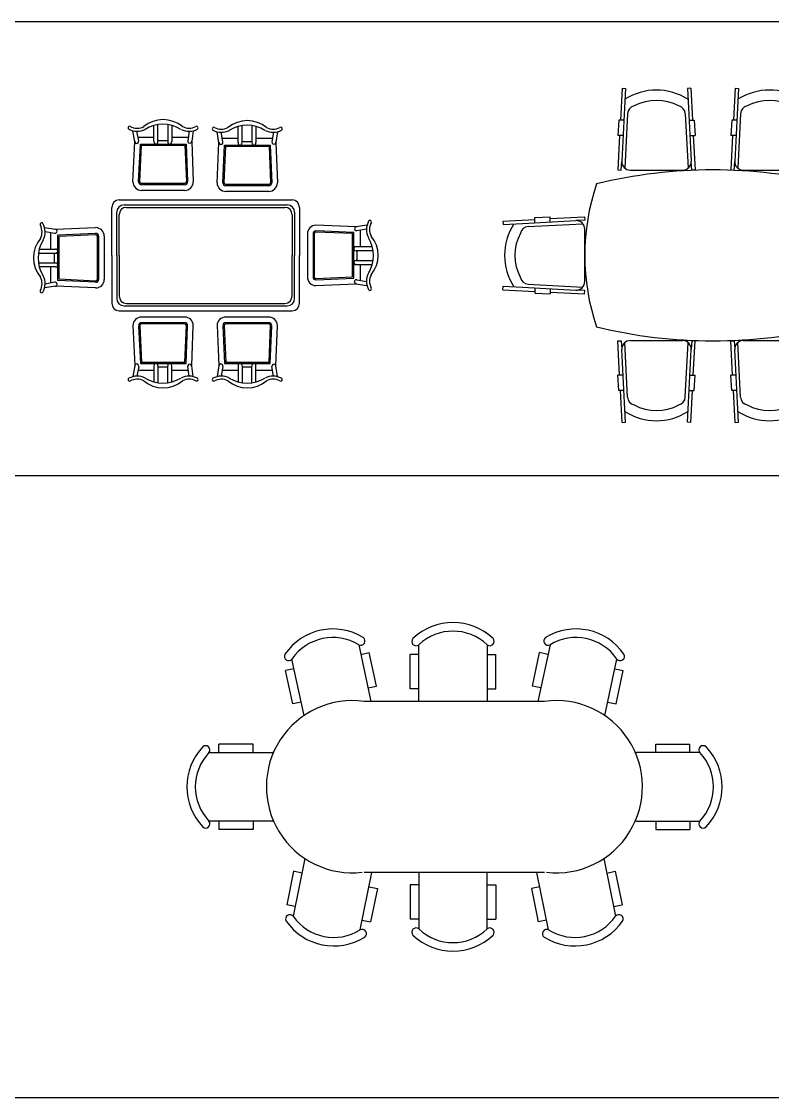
# Model space of a CAD drawing. Header units: inches. Extents: x 38074 to 101214, y 18833 to 57379.
# Drawn here: x 81285 to 85677, y 31548 to 37841 of the extents above; entities that cross this region are included whole.
import ezdxf

# ---------------------------------------------------------------- set-up
doc = ezdxf.new("R2010")
doc.units = ezdxf.units.IN
doc.layers.add('www.cad-blocks.net', color=7, linetype='Continuous')
doc.styles.get("Standard").update_dxf_attribs({"font": 'arial.ttf'})

# ---------------------------------------------------------------- blocks, each defined once
blk = doc.blocks.new('A$C75290641')
for p, q in [((0.7046, 1.4396), (0.7046, 1.5347)), ((0.7276, 1.4396), (0.7276, 1.5396)), ((0.7854, 1.5398), (0.7854, 1.4396)), ((0.8084, 1.5349), (0.8084, 1.4398)), ((1.1969, 1.4338), (1.1969, 1.5289)), ((1.22, 1.4338), (1.22, 1.5339)), ((1.2777, 1.534), (1.2777, 1.4338)), ((1.3008, 1.5291), (1.3008, 1.434)), ((0.5922, 1.4383), (0.5816, 1.5032)), ((0.6153, 1.4439), (0.6047, 1.5002)), ((0.6111, 1.4661), (0.7046, 1.4661)), ((0.8084, 1.4661), (0.9058, 1.4661)), ((0.9114, 1.5002), (0.9021, 1.4439)), ((0.9344, 1.5032), (0.9252, 1.4402)), ((1.0846, 1.4325), (1.074, 1.4974)), ((1.1076, 1.4381), (1.097, 1.4944)), ((1.1034, 1.4603), (1.1969, 1.4603)), ((1.3008, 1.4603), (1.3981, 1.4603)), ((1.4037, 1.4944), (1.3944, 1.4381)), ((1.4268, 1.4974), (1.4175, 1.4344)), ((0.5816, 1.205), (0.5922, 1.4383)), ((0.6148, 1.2054), (0.6253, 1.4258)), ((0.6219, 1.205), (0.6322, 1.4186)), ((0.6253, 1.4258), (0.892, 1.4258)), ((0.6322, 1.4186), (0.8851, 1.4186)), ((0.7276, 1.446), (0.7854, 1.446)), ((0.8851, 1.4186), (0.8941, 1.205)), ((0.892, 1.4258), (0.9013, 1.2053)), ((0.9252, 1.4402), (0.9344, 1.205)), ((1.074, 1.1992), (1.0846, 1.4325)), ((1.1071, 1.1996), (1.1177, 1.42)), ((1.1143, 1.1992), (1.1245, 1.4128)), ((1.1177, 1.42), (1.3844, 1.42)), ((1.1245, 1.4128), (1.3775, 1.4128)), ((1.22, 1.4402), (1.2777, 1.4402)), ((1.3775, 1.4128), (1.3864, 1.1992)), ((1.3844, 1.42), (1.3936, 1.1995)), ((1.4175, 1.4344), (1.4268, 1.1992)), ((0.884, 1.195), (0.632, 1.195)), ((0.884, 1.1878), (0.632, 1.1878)), ((0.884, 1.1546), (0.632, 1.1546)), ((1.3764, 1.1892), (1.1244, 1.1892)), ((1.3764, 1.182), (1.1244, 1.182)), ((1.3764, 1.1488), (1.1244, 1.1488)), ((0.501, 1.0985), (1.007, 1.0985)), ((1.007, 1.0985), (1.513, 1.0985)), ((0.4578, 0.7745), (0.4578, 1.0553)), ((0.4866, 0.7745), (0.4866, 1.0265)), ((0.501, 0.7745), (0.501, 1.0121)), ((0.5298, 1.0697), (1.007, 1.0697)), ((0.5442, 1.0553), (1.007, 1.0553)), ((1.007, 1.0697), (1.4842, 1.0697)), ((1.007, 1.0553), (1.4698, 1.0553)), ((1.513, 1.0121), (1.513, 0.7745)), ((1.5274, 1.0265), (1.5274, 0.7745)), ((1.5562, 1.0553), (1.5562, 0.7745)), ((1.8873, 0.9416), (1.6521, 0.9509)), ((1.9503, 0.9509), (1.8873, 0.9416)), ((0.0652, 0.9366), (0.1282, 0.9273)), ((0.0682, 0.9136), (0.1245, 0.9043)), ((0.1023, 0.8106), (0.1023, 0.908)), ((0.1282, 0.9273), (0.3634, 0.9366)), ((0.1426, 0.8942), (0.3631, 0.9035)), ((0.1426, 0.6275), (0.1426, 0.8942)), ((0.1498, 0.8873), (0.3634, 0.8963)), ((0.1498, 0.6344), (0.1498, 0.8873)), ((0.3734, 0.8862), (0.3734, 0.6342)), ((0.3806, 0.8862), (0.3806, 0.6342)), ((0.4138, 0.8862), (0.4138, 0.6342)), ((1.6017, 0.9005), (1.6017, 0.6485)), ((1.6349, 0.9005), (1.6349, 0.6485)), ((1.6421, 0.9005), (1.6421, 0.6485)), ((1.8657, 0.9016), (1.6521, 0.9106)), ((1.8729, 0.9085), (1.6524, 0.9178)), ((1.8657, 0.6487), (1.8657, 0.9016)), ((1.8729, 0.6418), (1.8729, 0.9085)), ((1.9473, 0.9279), (1.891, 0.9186)), ((1.9132, 0.8249), (1.9132, 0.9222)), ((1.9819, 0.8249), (1.8869, 0.8249)), ((0.0286, 0.7876), (0.1288, 0.7876)), ((0.0335, 0.8106), (0.1286, 0.8106)), ((0.1224, 0.7298), (0.1224, 0.7876)), ((0.4578, 0.7745), (0.4578, 0.4937)), ((0.4866, 0.7745), (0.4866, 0.5225)), ((0.501, 0.7745), (0.501, 0.5369)), ((1.513, 0.5369), (1.513, 0.7745)), ((1.5274, 0.5225), (1.5274, 0.7745)), ((1.5562, 0.4937), (1.5562, 0.7745)), ((1.9869, 0.8019), (1.8867, 0.8019)), ((1.893, 0.7441), (1.893, 0.8019)), ((0.1288, 0.7298), (0.0287, 0.7298)), ((0.1288, 0.7068), (0.0337, 0.7068)), ((0.1023, 0.6133), (0.1023, 0.7068)), ((1.8867, 0.7441), (1.9867, 0.7441)), ((1.8867, 0.7211), (1.9817, 0.7211)), ((1.9132, 0.6276), (1.9132, 0.7211)), ((0.3634, 0.6241), (0.1498, 0.6344)), ((1.6521, 0.6384), (1.8657, 0.6487)), ((1.6525, 0.6312), (1.8729, 0.6418)), ((1.891, 0.6317), (1.9473, 0.6211)), ((0.1301, 0.5944), (0.0652, 0.5838)), ((0.1245, 0.6175), (0.0682, 0.6069)), ((0.3634, 0.5838), (0.1301, 0.5944)), ((0.363, 0.6169), (0.1426, 0.6275)), ((1.6521, 0.5981), (1.8854, 0.6087)), ((1.8854, 0.6087), (1.9503, 0.5981)), ((0.501, 0.4505), (1.007, 0.4505)), ((0.5298, 0.4793), (1.007, 0.4793)), ((0.5442, 0.4937), (1.007, 0.4937)), ((1.007, 0.4937), (1.4698, 0.4937)), ((1.007, 0.4793), (1.4842, 0.4793)), ((1.007, 0.4505), (1.513, 0.4505)), ((0.884, 0.4138), (0.632, 0.4138)), ((0.884, 0.3806), (0.632, 0.3806)), ((1.3764, 0.4138), (1.1244, 0.4138)), ((1.3764, 0.3806), (1.1244, 0.3806)), ((0.5816, 0.3634), (0.5922, 0.1301)), ((0.6148, 0.363), (0.6253, 0.1426)), ((0.6219, 0.3634), (0.6322, 0.1498)), ((0.884, 0.3734), (0.632, 0.3734)), ((0.8851, 0.1498), (0.8941, 0.3634)), ((0.892, 0.1426), (0.9013, 0.3631)), ((0.9252, 0.1282), (0.9344, 0.3634)), ((1.074, 0.3634), (1.0846, 0.1301)), ((1.1071, 0.363), (1.1177, 0.1426)), ((1.1143, 0.3634), (1.1245, 0.1498)), ((1.3764, 0.3734), (1.1244, 0.3734)), ((1.3775, 0.1498), (1.3864, 0.3634)), ((1.3844, 0.1426), (1.3936, 0.3631)), ((1.4175, 0.1282), (1.4268, 0.3634)), ((0.5922, 0.1301), (0.5816, 0.0652)), ((0.6253, 0.1426), (0.892, 0.1426)), ((0.6322, 0.1498), (0.8851, 0.1498)), ((0.7046, 0.1288), (0.7046, 0.0337)), ((0.7276, 0.1288), (0.7276, 0.0287)), ((0.7854, 0.0286), (0.7854, 0.1288)), ((0.8084, 0.0335), (0.8084, 0.1286)), ((0.9344, 0.0652), (0.9252, 0.1282)), ((1.0846, 0.1301), (1.074, 0.0652)), ((1.1177, 0.1426), (1.3844, 0.1426)), ((1.1245, 0.1498), (1.3775, 0.1498)), ((1.1969, 0.1288), (1.1969, 0.0337)), ((1.22, 0.1288), (1.22, 0.0287)), ((1.2777, 0.0286), (1.2777, 0.1288)), ((1.3008, 0.0335), (1.3008, 0.1286)), ((1.4268, 0.0652), (1.4175, 0.1282)), ((0.6153, 0.1245), (0.6047, 0.0682)), ((0.6111, 0.1023), (0.7046, 0.1023)), ((0.7276, 0.1224), (0.7854, 0.1224)), ((0.8084, 0.1023), (0.9058, 0.1023)), ((0.9114, 0.0682), (0.9021, 0.1245)), ((1.1076, 0.1245), (1.097, 0.0682)), ((1.1034, 0.1023), (1.1969, 0.1023)), ((1.22, 0.1224), (1.2777, 0.1224)), ((1.3008, 0.1023), (1.3981, 0.1023)), ((1.4037, 0.0682), (1.3944, 0.1245))]:
    blk.add_line(p, q)
for centre, radius, start, end in [((0.5623, 1.5204), 0.00903, 56.57264, 237.72149), ((0.6064, 1.6014), 0.1012, 241.11729, 297.51414), ((0.6064, 1.6014), 0.0832, 240.92111, 297.51414), ((0.758, 1.391), 0.1774, 50.3459, 129.6541), ((0.7569, 1.3492), 0.1926, 57.31862, 122.68138), ((0.9097, 1.6014), 0.1012, 242.48586, 298.88271), ((0.9097, 1.6014), 0.0832, 242.48586, 298.02197), ((0.9537, 1.5204), 0.00903, 302.27851, 123.42736), ((1.0546, 1.5146), 0.00903, 56.57264, 237.72149), ((1.0987, 1.5956), 0.0832, 240.92111, 297.51414), ((1.2504, 1.3852), 0.1774, 50.3459, 129.6541), ((1.2492, 1.3434), 0.1926, 57.31862, 122.68138), ((1.402, 1.5956), 0.0832, 242.48586, 298.02197), ((1.4461, 1.5146), 0.00903, 302.27851, 123.42736), ((1.0987, 1.5956), 0.1012, 241.11729, 297.51414), ((1.402, 1.5956), 0.1012, 242.48586, 298.88271), ((0.6037, 1.4411), 0.0119, 166.27479, 13.72521), ((0.7161, 1.4373), 0.0117, 168.67477, 11.32523), ((0.7969, 1.4373), 0.0118, 168.80136, 12.20854), ((0.9136, 1.4421), 0.0117, 170.86137, 9.13863), ((1.0961, 1.4353), 0.0119, 166.27479, 13.72521), ((1.2085, 1.4315), 0.0117, 168.67477, 11.32523), ((1.2893, 1.4315), 0.0118, 168.80136, 12.20854), ((1.406, 1.4363), 0.0117, 170.86137, 9.13863), ((0.632, 1.205), 0.0504, 180, 270), ((0.632, 1.205), 0.0173, 180, 270), ((0.632, 1.205), 0.0101, 180, 270), ((0.884, 1.205), 0.0504, 270, 0), ((0.884, 1.205), 0.0173, 270, 0), ((0.884, 1.205), 0.0101, 270, 0), ((1.1244, 1.1992), 0.0504, 180, 270), ((1.1244, 1.1992), 0.0173, 180, 270), ((1.1244, 1.1992), 0.0101, 180, 270), ((1.3764, 1.1992), 0.0504, 270, 0), ((1.3764, 1.1992), 0.0173, 270, 0), ((1.3764, 1.1992), 0.0101, 270, 0), ((0.501, 1.0553), 0.0432, 90, 180), ((1.513, 1.0553), 0.0432, 0, 90), ((0.5298, 1.0265), 0.0432, 90, 180), ((0.5442, 1.0121), 0.0432, 90, 180), ((1.4698, 1.0121), 0.0432, 0, 90), ((1.4842, 1.0265), 0.0432, 0, 90), ((0.048, 0.9559), 0.00903, 32.27851, 213.42736), ((-0.033, 0.9119), 0.0832, 332.48586, 28.02197), ((-0.033, 0.9119), 0.1012, 332.48586, 28.88271), ((1.6521, 0.9005), 0.0504, 90, 180), ((2.0485, 0.9261), 0.1012, 151.11729, 207.51414), ((1.9675, 0.9702), 0.00903, 326.57264, 147.72149), ((2.0485, 0.9261), 0.0832, 151.97803, 207.51414), ((0.1263, 0.9158), 0.0117, 260.86137, 99.13863), ((0.3634, 0.8862), 0.0504, 0, 90), ((0.3634, 0.8862), 0.0173, 0, 90), ((0.3634, 0.8862), 0.0101, 0, 90), ((1.6521, 0.9005), 0.0173, 90, 180), ((1.6521, 0.9005), 0.0101, 90, 180), ((1.8892, 0.9301), 0.0117, 80.86137, 279.13863), ((1.8381, 0.7745), 0.1774, 320.3459, 39.6541), ((0.1774, 0.7602), 0.1774, 140.3459, 219.6541), ((0.2192, 0.7591), 0.1926, 147.31862, 212.68138), ((1.8844, 0.8134), 0.0118, 77.79146, 281.19864), ((1.7963, 0.7733), 0.1926, 327.31862, 32.68138), ((0.1311, 0.7991), 0.0118, 258.80136, 102.20854), ((0.1311, 0.7183), 0.0117, 258.67477, 101.32523), ((1.8844, 0.7326), 0.0117, 78.67477, 281.32523), ((-0.033, 0.6086), 0.0832, 330.92111, 27.51414), ((-0.033, 0.6086), 0.1012, 331.11729, 27.51414), ((0.3634, 0.6342), 0.0101, 270, 0), ((0.3634, 0.6342), 0.0504, 270, 0), ((0.3634, 0.6342), 0.0173, 270, 0), ((1.6521, 0.6485), 0.0504, 180, 270), ((1.6521, 0.6485), 0.0173, 180, 270), ((1.6521, 0.6485), 0.0101, 180, 270), ((1.8882, 0.6202), 0.0119, 76.27478, 283.72522), ((2.0485, 0.6228), 0.1012, 152.48586, 208.88271), ((2.0485, 0.6228), 0.0832, 152.48586, 209.07889), ((0.048, 0.5645), 0.00903, 146.57264, 327.72149), ((0.1273, 0.6059), 0.0119, 256.27478, 103.72522), ((1.9675, 0.5788), 0.00903, 212.27851, 33.42736), ((0.5298, 0.5225), 0.0432, 180, 270), ((0.5442, 0.5369), 0.0432, 180, 270), ((1.4698, 0.5369), 0.0432, 270, 0), ((1.4842, 0.5225), 0.0432, 270, 0), ((0.501, 0.4937), 0.0432, 180, 270), ((1.513, 0.4937), 0.0432, 270, 0), ((0.632, 0.3634), 0.0504, 90, 180), ((0.632, 0.3634), 0.0173, 90, 180), ((0.884, 0.3634), 0.0504, 0, 90), ((0.884, 0.3634), 0.0173, 0, 90), ((1.1244, 0.3634), 0.0504, 90, 180), ((1.1244, 0.3634), 0.0173, 90, 180), ((1.3764, 0.3634), 0.0504, 0, 90), ((1.3764, 0.3634), 0.0173, 0, 90), ((0.632, 0.3634), 0.0101, 90, 180), ((0.884, 0.3634), 0.0101, 0, 90), ((1.1244, 0.3634), 0.0101, 90, 180), ((1.3764, 0.3634), 0.0101, 0, 90), ((0.6037, 0.1273), 0.0119, 346.27479, 193.72521), ((0.7161, 0.1311), 0.0117, 348.67477, 191.32523), ((0.7969, 0.1311), 0.0118, 347.79146, 191.19864), ((0.9136, 0.1263), 0.0117, 350.86137, 189.13863), ((1.0961, 0.1273), 0.0119, 346.27479, 193.72521), ((1.2085, 0.1311), 0.0117, 348.67477, 191.32523), ((1.2893, 0.1311), 0.0118, 347.79146, 191.19864), ((1.406, 0.1263), 0.0117, 350.86137, 189.13863), ((0.6064, -0.033), 0.1012, 62.48586, 118.88271), ((0.9097, -0.033), 0.1012, 61.11729, 117.51414), ((1.0987, -0.033), 0.1012, 62.48586, 118.88271), ((1.402, -0.033), 0.1012, 61.11729, 117.51414), ((0.5623, 0.048), 0.00903, 122.27851, 303.42736), ((0.6064, -0.033), 0.0832, 62.48586, 119.07889), ((0.758, 0.1774), 0.1774, 230.3459, 309.6541), ((0.7569, 0.2192), 0.1926, 237.31862, 302.68138), ((0.9097, -0.033), 0.0832, 61.97803, 117.51414), ((0.9537, 0.048), 0.00903, 236.57264, 57.72149), ((1.0546, 0.048), 0.00903, 122.27851, 303.42736), ((1.0987, -0.033), 0.0832, 62.48586, 119.07889), ((1.2504, 0.1774), 0.1774, 230.3459, 309.6541), ((1.2492, 0.2192), 0.1926, 237.31862, 302.68138), ((1.402, -0.033), 0.0832, 61.97803, 117.51414), ((1.4461, 0.048), 0.00903, 236.57264, 57.72149)]:
    blk.add_arc(centre, radius, start, end)
at = {"flags": 9}
for tag in ['XSIZE', 'YSIZE', 'ZSIZE']:
    blk.add_attdef(tag, (0.9494, 0.7808), '', height=0.0005, rotation=270, dxfattribs=at)
blk = doc.blocks.new('A$C6BEF12A9')
for p, q in [((0.6976, 1.9549), (0.6878, 1.7677)), ((0.6976, 1.9549), (0.7176, 1.9539)), ((0.7176, 1.9539), (0.7117, 1.8408)), ((1.0992, 1.9549), (1.0793, 1.9539)), ((1.0793, 1.9539), (1.0852, 1.8408)), ((1.0992, 1.9549), (1.1091, 1.7677)), ((1.3583, 1.9549), (1.3485, 1.7677)), ((1.3583, 1.9549), (1.3783, 1.9539)), ((1.3783, 1.9539), (1.3724, 1.8408)), ((1.7599, 1.9549), (1.74, 1.9539)), ((1.74, 1.9539), (1.7459, 1.8408)), ((1.7599, 1.9549), (1.7698, 1.7677)), ((0.7117, 1.8408), (0.6953, 1.5287)), ((0.7117, 1.8408), (0.6953, 1.5287)), ((1.0852, 1.8408), (1.1015, 1.5287)), ((1.3724, 1.8408), (1.356, 1.5287)), ((1.3724, 1.8408), (1.356, 1.5287)), ((1.7459, 1.8408), (1.7623, 1.5287)), ((0.6778, 1.7677), (0.6731, 1.6777)), ((0.7078, 1.7677), (0.6778, 1.7677)), ((0.7299, 1.8062), (0.7132, 1.4878)), ((1.067, 1.8062), (1.0837, 1.4878)), ((1.089, 1.7677), (1.1191, 1.7677)), ((1.1191, 1.7677), (1.1238, 1.6777)), ((1.3385, 1.7677), (1.3338, 1.6777)), ((1.3685, 1.7677), (1.3385, 1.7677)), ((1.3906, 1.8062), (1.3739, 1.4878)), ((1.7277, 1.8062), (1.7444, 1.4878)), ((1.7497, 1.7677), (1.7798, 1.7677)), ((1.7798, 1.7677), (1.7845, 1.6777)), ((0.6831, 1.6777), (0.6726, 1.4775)), ((0.7031, 1.6777), (0.6731, 1.6777)), ((1.0937, 1.6777), (1.1238, 1.6777)), ((1.1138, 1.6777), (1.1243, 1.4775)), ((1.3438, 1.6777), (1.3333, 1.4775)), ((1.3638, 1.6777), (1.3338, 1.6777)), ((1.7544, 1.6777), (1.7845, 1.6777)), ((1.7745, 1.6777), (1.785, 1.4775)), ((0.6926, 1.4764), (0.6952, 1.5263)), ((1.1043, 1.4764), (1.1017, 1.5263)), ((1.3533, 1.4764), (1.3559, 1.5263)), ((1.765, 1.4764), (1.7624, 1.5263)), ((0.6726, 1.4775), (0.6926, 1.4764)), ((0.7453, 1.4761), (1.0516, 1.4761)), ((1.1243, 1.4775), (1.1043, 1.4764)), ((1.3333, 1.4775), (1.3533, 1.4764)), ((1.406, 1.4761), (1.7123, 1.4761)), ((1.785, 1.4775), (1.765, 1.4764)), ((0.1873, 1.1981), (0.2772, 1.2028)), ((0.1873, 1.1681), (0.1873, 1.1981)), ((0.2772, 1.1928), (0.4775, 1.2033)), ((0.2772, 1.1728), (0.2772, 1.2028)), ((0.4775, 1.2033), (0.4785, 1.1833)), ((1.9801, 1.2033), (1.9791, 1.1833)), ((2.1804, 1.1928), (1.9801, 1.2033)), ((2.1804, 1.1728), (2.1804, 1.2028)), ((2.2703, 1.1981), (2.1804, 1.2028)), ((2.2703, 1.1681), (2.2703, 1.1981)), ((0, 1.1783), (0.1873, 1.1881)), ((0, 1.1783), (0.001, 1.1583)), ((0.001, 1.1583), (0.1141, 1.1642)), ((0.1141, 1.1642), (0.4262, 1.1806)), ((0.1487, 1.146), (0.4672, 1.1627)), ((0.4785, 1.1833), (0.4286, 1.1807)), ((1.9791, 1.1833), (2.029, 1.1807)), ((2.3089, 1.146), (1.9904, 1.1627)), ((2.3435, 1.1642), (2.0314, 1.1806)), ((2.4576, 1.1783), (2.2703, 1.1881)), ((2.4565, 1.1583), (2.3435, 1.1642)), ((2.4576, 1.1783), (2.4565, 1.1583)), ((0.4788, 0.8243), (0.4788, 1.1306)), ((1.9788, 0.8243), (1.9788, 1.1306)), ((0, 0.7767), (0.001, 0.7966)), ((0, 0.7767), (0.1873, 0.7668)), ((0.001, 0.7966), (0.1141, 0.7907)), ((0.1141, 0.7907), (0.4262, 0.7743)), ((0.1141, 0.7907), (0.4262, 0.7743)), ((0.1487, 0.8089), (0.4672, 0.7922)), ((0.1873, 0.7869), (0.1873, 0.7568)), ((0.1873, 0.7568), (0.2772, 0.7521)), ((0.2772, 0.7822), (0.2772, 0.7521)), ((0.2772, 0.7621), (0.4775, 0.7516)), ((0.4785, 0.7716), (0.4286, 0.7742)), ((0.4775, 0.7516), (0.4785, 0.7716)), ((1.9791, 0.7716), (2.029, 0.7742)), ((1.9801, 0.7516), (1.9791, 0.7716)), ((2.1804, 0.7621), (1.9801, 0.7516)), ((2.3089, 0.8089), (1.9904, 0.7922)), ((2.3435, 0.7907), (2.0314, 0.7743)), ((2.3435, 0.7907), (2.0314, 0.7743)), ((2.1804, 0.7822), (2.1804, 0.7521)), ((2.2703, 0.7568), (2.1804, 0.7521)), ((2.2703, 0.7869), (2.2703, 0.7568)), ((2.4576, 0.7767), (2.2703, 0.7668)), ((2.4565, 0.7966), (2.3435, 0.7907)), ((2.4576, 0.7767), (2.4565, 0.7966)), ((0.6726, 0.4775), (0.6926, 0.4785)), ((0.6831, 0.2772), (0.6726, 0.4775)), ((0.6926, 0.4785), (0.6952, 0.4286)), ((0.7299, 0.1487), (0.7132, 0.4672)), ((0.7453, 0.4788), (1.0516, 0.4788)), ((1.067, 0.1487), (1.0837, 0.4672)), ((1.1043, 0.4785), (1.1017, 0.4286)), ((1.1243, 0.4775), (1.1043, 0.4785)), ((1.1138, 0.2772), (1.1243, 0.4775)), ((1.3333, 0.4775), (1.3533, 0.4785)), ((1.3438, 0.2772), (1.3333, 0.4775)), ((1.3533, 0.4785), (1.3559, 0.4286)), ((1.3906, 0.1487), (1.3739, 0.4672)), ((1.406, 0.4788), (1.7123, 0.4788)), ((1.7277, 0.1487), (1.7444, 0.4672)), ((1.765, 0.4785), (1.7624, 0.4286)), ((1.785, 0.4775), (1.765, 0.4785)), ((1.7745, 0.2772), (1.785, 0.4775)), ((0.7117, 0.1141), (0.6953, 0.4262)), ((0.7117, 0.1141), (0.6953, 0.4262)), ((1.0852, 0.1141), (1.1015, 0.4262)), ((1.3724, 0.1141), (1.356, 0.4262)), ((1.3724, 0.1141), (1.356, 0.4262)), ((1.7459, 0.1141), (1.7623, 0.4262)), ((0.6778, 0.1873), (0.6731, 0.2772)), ((0.7031, 0.2772), (0.6731, 0.2772)), ((1.0937, 0.2772), (1.1238, 0.2772)), ((1.1191, 0.1873), (1.1238, 0.2772)), ((1.3638, 0.2772), (1.3338, 0.2772)), ((1.3385, 0.1873), (1.3338, 0.2772)), ((1.7544, 0.2772), (1.7845, 0.2772)), ((1.7798, 0.1873), (1.7845, 0.2772)), ((0.7078, 0.1873), (0.6778, 0.1873)), ((0.6976, 0), (0.6878, 0.1873)), ((1.089, 0.1873), (1.1191, 0.1873)), ((1.0992, 0), (1.1091, 0.1873)), ((1.3685, 0.1873), (1.3385, 0.1873)), ((1.3583, 0), (1.3485, 0.1873)), ((1.7497, 0.1873), (1.7798, 0.1873)), ((1.7599, 0), (1.7698, 0.1873)), ((0.7176, 0.001), (0.7117, 0.1141)), ((1.0793, 0.001), (1.0852, 0.1141)), ((1.3783, 0.001), (1.3724, 0.1141)), ((1.74, 0.001), (1.7459, 0.1141)), ((0.6976, 0), (0.7176, 0.001)), ((1.0992, 0), (1.0793, 0.001)), ((1.3583, 0), (1.3783, 0.001)), ((1.7599, 0), (1.74, 0.001))]:
    blk.add_line(p, q)
for centre, radius, start, end in [((0.8984, 1.603), 0.3413, 57.34122, 122.65878), ((1.5591, 1.603), 0.3413, 57.34122, 122.65878), ((0.7798, 1.8036), 0.05, 103.71377, 177), ((0.8984, 1.603), 0.2813, 62.36507, 117.63493), ((1.017, 1.8036), 0.05, 3, 76.28623), ((1.4405, 1.8036), 0.05, 103.71377, 177), ((1.5591, 1.603), 0.2813, 62.36507, 117.63493), ((1.6778, 1.8036), 0.05, 3, 76.28623), ((0.7453, 1.5261), 0.05, 177, 270), ((1.0516, 1.5261), 0.05, 270, 3), ((1.406, 1.5261), 0.05, 177, 270), ((1.7123, 1.5261), 0.05, 270, 3), ((1.2288, -1.385), 2.8625, 76.23649, 103.76351), ((1.7788, 0.9775), 1.3, 161.25303, 198.74697), ((0.6788, 0.9775), 1.3, 341.25303, 18.74697), ((0.3519, 0.9775), 0.3413, 147.34122, 212.65878), ((0.1513, 1.0961), 0.05, 93, 166.28623), ((0.4288, 1.1306), 0.05, 0, 93), ((2.0288, 1.1306), 0.05, 87, 180), ((2.3063, 1.0961), 0.05, 13.71377, 87), ((2.1057, 0.9775), 0.3413, 327.34122, 32.65878), ((0.3519, 0.9775), 0.2813, 152.36507, 207.63493), ((2.1057, 0.9775), 0.2813, 332.36507, 27.63493), ((0.1513, 0.8588), 0.05, 193.71377, 267), ((0.4288, 0.8243), 0.05, 267, 0), ((2.0288, 0.8243), 0.05, 180, 273), ((2.3063, 0.8588), 0.05, 273, 346.28623), ((1.2288, 3.34), 2.8625, 256.23649, 283.76351), ((0.7453, 0.4288), 0.05, 90, 183), ((1.0516, 0.4288), 0.05, 357, 90), ((1.406, 0.4288), 0.05, 90, 183), ((1.7123, 0.4288), 0.05, 357, 90), ((0.7798, 0.1513), 0.05, 183, 256.28623), ((1.017, 0.1513), 0.05, 283.71377, 357), ((1.4405, 0.1513), 0.05, 183, 256.28623), ((1.6778, 0.1513), 0.05, 283.71377, 357), ((0.8984, 0.3519), 0.3413, 237.34122, 302.65878), ((0.8984, 0.3519), 0.2813, 242.36507, 297.63493), ((1.5591, 0.3519), 0.3413, 237.34122, 302.65878), ((1.5591, 0.3519), 0.2813, 242.36507, 297.63493)]:
    blk.add_arc(centre, radius, start, end)
blk = doc.blocks.new('A$C4CC12AE8')
for p, q in [((1.0061, 1.7919), (1.077, 1.4609)), ((1.3567, 1.4609), (1.3567, 1.7919)), ((1.7567, 1.7919), (1.7567, 1.4609)), ((2.1244, 1.7919), (2.0535, 1.4609)), ((0.6857, 1.3781), (0.615, 1.7082)), ((1.0182, 1.7356), (1.0671, 1.7461)), ((1.1089, 1.5505), (1.0671, 1.7461)), ((1.3567, 1.7343), (1.3067, 1.7343)), ((1.3067, 1.5343), (1.3067, 1.7343)), ((1.7567, 1.7343), (1.8067, 1.7343)), ((1.8067, 1.5343), (1.8067, 1.7343)), ((2.0215, 1.5505), (2.0634, 1.7461)), ((2.1123, 1.7356), (2.0634, 1.7461)), ((2.4448, 1.3781), (2.5155, 1.7082)), ((0.627, 1.6518), (0.5781, 1.6414)), ((0.62, 1.4458), (0.5781, 1.6414)), ((2.5034, 1.6518), (2.5523, 1.6414)), ((2.5104, 1.4458), (2.5523, 1.6414)), ((1.06, 1.54), (1.1089, 1.5505)), ((1.3567, 1.5343), (1.3067, 1.5343)), ((1.7567, 1.5343), (1.8067, 1.5343)), ((2.0704, 1.54), (2.0215, 1.5505)), ((0.6689, 1.4563), (0.62, 1.4458)), ((2.0929, 1.4609), (1.0375, 1.4609)), ((2.4615, 1.4563), (2.5104, 1.4458)), ((0.1875, 1.161), (0.1875, 1.211)), ((0.3875, 1.211), (0.1875, 1.211)), ((0.3875, 1.161), (0.3875, 1.211)), ((2.7429, 1.161), (2.7429, 1.211)), ((2.7429, 1.211), (2.9429, 1.211)), ((2.9429, 1.161), (2.9429, 1.211)), ((0.1299, 1.161), (0.4999, 1.161)), ((3.0005, 1.161), (2.6305, 1.161)), ((0.4999, 0.761), (0.1299, 0.761)), ((0.1875, 0.761), (0.1875, 0.711)), ((0.3875, 0.761), (0.3875, 0.711)), ((2.6305, 0.761), (3.0005, 0.761)), ((2.7429, 0.761), (2.7429, 0.711)), ((2.9429, 0.761), (2.9429, 0.711)), ((0.3875, 0.711), (0.1875, 0.711)), ((2.7429, 0.711), (2.9429, 0.711)), ((0.6911, 0.5416), (0.6224, 0.2044)), ((2.4393, 0.5416), (2.5081, 0.2044)), ((0.6248, 0.4668), (0.5849, 0.2708)), ((0.6738, 0.4568), (0.6248, 0.4668)), ((1.0143, 0.1245), (1.0829, 0.4609)), ((2.0929, 0.4609), (1.0375, 0.4609)), ((1.3567, 0.4609), (1.3567, 0.1299)), ((1.7567, 0.1299), (1.7567, 0.4609)), ((2.1161, 0.1245), (2.0475, 0.4609)), ((2.4566, 0.4568), (2.5056, 0.4668)), ((2.5056, 0.4668), (2.5456, 0.2708)), ((1.3567, 0.3875), (1.3067, 0.3875)), ((1.3067, 0.3875), (1.3067, 0.1875)), ((1.7567, 0.3875), (1.8067, 0.3875)), ((1.8067, 0.3875), (1.8067, 0.1875)), ((1.0658, 0.3769), (1.1148, 0.3669)), ((1.1148, 0.3669), (1.0748, 0.1709)), ((2.0647, 0.3769), (2.0157, 0.3669)), ((2.0157, 0.3669), (2.0556, 0.1709)), ((0.6339, 0.2608), (0.5849, 0.2708)), ((2.4966, 0.2608), (2.5456, 0.2708)), ((1.0258, 0.1809), (1.0748, 0.1709)), ((1.3567, 0.1875), (1.3067, 0.1875)), ((1.7567, 0.1875), (1.8067, 0.1875)), ((2.1046, 0.1809), (2.0556, 0.1709))]:
    blk.add_line(p, q)
for centre, radius, start, end in [((1.5567, 1.5816), 0.3402, 46.43937, 133.56063), ((0.8546, 1.5444), 0.3402, 58.52632, 145.64757), ((0.8546, 1.5444), 0.2902, 58.52632, 145.64757), ((1.0174, 1.8143), 0.0251, 243.30743, 53.74521), ((1.341, 1.8115), 0.0251, 138.34173, 308.77952), ((1.5567, 1.5816), 0.2902, 46.43937, 133.56063), ((1.7725, 1.8115), 0.0251, 231.22048, 41.65827), ((2.1131, 1.8143), 0.0251, 126.25479, 296.69257), ((2.2759, 1.5444), 0.3402, 34.35243, 121.47368), ((2.2759, 1.5444), 0.2902, 34.35243, 121.47368), ((0.5955, 1.724), 0.0251, 150.42868, 320.86646), ((2.5349, 1.724), 0.0251, 219.13354, 29.57132), ((0.9694, 0.9617), 0.5039, 82.23253, 276.43849), ((2.161, 0.9617), 0.5039, 263.56151, 97.76747), ((0.1104, 1.1767), 0.0251, 321.22048, 131.65827), ((3.0201, 1.1767), 0.0251, 48.34173, 218.77952), ((0.3402, 0.961), 0.3402, 136.43937, 223.56063), ((0.3402, 0.961), 0.2902, 136.43937, 223.56063), ((0.4999, 1.131), 0.03, 77.65114, 90), ((2.6305, 1.131), 0.03, 90, 102.34886), ((2.7902, 0.961), 0.2902, 316.43937, 43.56063), ((2.7902, 0.961), 0.3402, 316.43937, 43.56063), ((0.1104, 0.7453), 0.0251, 228.34173, 38.77952), ((0.4999, 0.791), 0.03, 270, 283.30865), ((2.6305, 0.791), 0.03, 256.69135, 270), ((3.0201, 0.7453), 0.0251, 141.22048, 311.65827), ((0.6031, 0.1883), 0.0251, 39.69823, 210.13601), ((0.8604, 0.3705), 0.2902, 214.91712, 302.03837), ((2.2701, 0.3705), 0.2902, 237.96163, 325.08288), ((2.5274, 0.1883), 0.0251, 329.86399, 140.30177), ((0.8604, 0.3705), 0.3402, 214.91712, 302.03837), ((1.0258, 0.1022), 0.0251, 306.81948, 117.25726), ((1.341, 0.1104), 0.0251, 51.22048, 221.65827), ((1.5567, 0.3402), 0.2902, 226.43937, 313.56063), ((1.7725, 0.1104), 0.0251, 318.34173, 128.77952), ((2.1046, 0.1022), 0.0251, 62.74274, 233.18052), ((2.2701, 0.3705), 0.3402, 237.96163, 325.08288), ((1.5567, 0.3402), 0.3402, 226.43937, 313.56063)]:
    blk.add_arc(centre, radius, start, end)
blk = doc.blocks.new('FORMAT')
at = {"color": 155, "true_color": 0x546d8e}
for p, q in [((41802.8, 37840.9), (101214, 37840.9)), ((41802.8, 35185.9), (101214, 35185.9)), ((41802.8, 31547.5), (101214, 31547.5))]:
    blk.add_line(p, q, dxfattribs=at)

msp = doc.modelspace()

# ---------------------------------------------------------------- block references
at = {"xscale": 1000, "yscale": 1000, "zscale": 1000}
for name, p in [('A$C6BEF12A9', (84100.3, 35495.6)), ('A$C75290641', (81355.3, 35698.6)), ('A$C4CC12AE8', (82251.8, 32403.5))]:
    msp.add_blockref(name, p, dxfattribs=at)
at = {"layer": 'www.cad-blocks.net'}
msp.add_blockref('FORMAT', (0, 0), dxfattribs=at)

doc.saveas('drawing.dxf')
